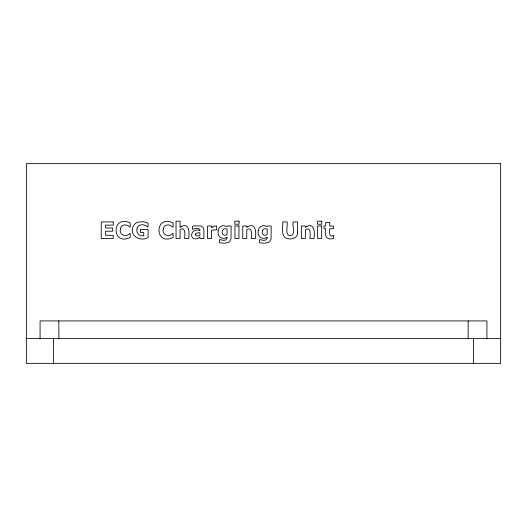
<?xml version="1.0" encoding="UTF-8"?>
<svg xmlns="http://www.w3.org/2000/svg" width="527" height="527" viewBox="0 0 527 527"><rect width="100%" height="100%" fill="white"/><g stroke="black" fill="none" stroke-linecap="round" stroke-linejoin="round"><path stroke-width="0.79" d="M199.937 230.299C188.04 227.96 189.7 243.948 199.911 237.209L199.911 238.54L203.896 238.54L203.896 230.009L203.04 227.308L200.379 225.912L194.555 225.879L192.48 226.274L192.48 229.298C194.74 228.758 197.717 227.526 199.726 229.357L199.937 230.233M26.35 338.387L500.65 338.387M486.922 338.387L486.922 320.917L40.078 320.917L40.078 338.387M473.602 338.387L473.602 363.353M468.154 320.917L468.154 338.387M58.846 320.917L58.846 338.387M53.398 338.387L53.398 363.353M120.433 228.876C118.615 234.699 126.223 237.993 129.794 233.461L130.241 233.461L130.241 237.433C111.362 246.564 111.381 214.008 130.241 222.98L130.241 227.012L129.747 227.012C127.139 223.791 120.894 224.127 120.433 228.876M163.317 228.876C161.499 234.699 169.108 237.993 172.678 233.461L173.119 233.461L173.119 237.433C154.246 246.564 154.259 214.008 173.119 222.98L173.119 227.012L172.632 227.012C170.023 223.791 163.778 224.127 163.317 228.876M218.165 230.51C217.355 234.054 219.337 238.724 223.54 238.356A5.323 5.323 0 0 0 226.346 237.605L227.104 237.078L226.953 238.645L225.385 240.147L223.573 240.358L219.397 239.587L219.397 242.723L224.159 243.257L228.231 242.545L230.029 241.142L231.01 238.718L231.136 226.004L227.229 226.004L227.084 226.564L223.731 225.661A5.83 5.83 0 0 0 220.536 226.617L219.015 228.224L218.165 230.51M258.237 230.51C257.426 234.054 259.409 238.724 263.612 238.356A5.323 5.323 0 0 0 266.412 237.605L267.176 237.078L267.024 238.645L265.456 240.147L263.645 240.358L259.468 239.587L259.468 242.723L264.231 243.257L268.302 242.545L270.101 241.142L271.082 238.718L271.207 226.004L267.301 226.004L267.156 226.564L263.803 225.661A5.83 5.83 0 0 0 260.608 226.617L259.086 228.224L258.237 230.51M136.967 228.876C135.841 233.013 139.629 236.728 143.733 235.78L143.733 232.526L140.419 232.526L140.419 229.39L148.08 229.39L148.08 237.591C140.59 242.018 129.108 236.01 133.021 226.715A7.734 7.734 0 0 1 137.738 222.196L143.192 221.669L148.015 223.073L148.015 226.966L147.534 226.966C144.596 223.744 137.718 223.758 136.967 228.876M297.584 232.526C297.999 237.4 292.584 239.666 288.473 238.777C280.252 238.02 283.058 227.157 282.801 221.92L287.11 221.92C288.005 225.536 284.033 237.163 291.576 235.51C295.772 232.782 291.872 225.826 293.275 221.92L297.584 221.92L297.584 232.526M222.394 230.595C220.905 233.757 224.298 236.748 227.104 234.587L227.104 228.909L223.975 228.823L222.394 230.595M262.466 230.595C260.977 233.757 264.37 236.748 267.176 234.587L267.176 228.909L264.047 228.823L262.466 230.595M195.55 234.08L195.873 235.714L198.824 235.905L199.911 235.259L199.911 232.657L196.709 233.112L195.55 234.08M212.855 226.9L211.617 227.848L211.617 226.004L207.592 226.004L207.592 238.54L211.617 238.54L211.617 230.147L216.676 229.831L216.676 226.004L214.864 226.057L212.855 226.9M181.123 226.65L180.076 227.387L180.076 221.175L176.044 221.175L176.044 238.54L180.076 238.54L180.076 229.653C186.031 226.123 184.885 235.457 184.602 238.54L188.633 238.54C189.608 233.316 189.496 222.038 181.123 226.65M247.815 226.65L246.768 227.387L246.768 226.004L242.743 226.004L242.743 238.54L246.768 238.54L246.768 229.653C252.723 226.123 251.577 235.457 251.3 238.54L255.325 238.54C256.3 233.316 256.188 222.038 247.815 226.65M306.444 226.65L305.397 227.387L305.397 226.004L301.365 226.004L301.365 238.54L305.397 238.54L305.397 229.653C311.352 226.123 310.205 235.457 309.929 238.54L313.954 238.54C314.929 233.316 314.817 222.038 306.444 226.65M333.136 235.681C328.624 237.842 329.54 231.089 329.724 228.731L333.472 228.731L333.472 226.004L329.724 226.004L329.724 222.427L325.693 222.427L325.693 226.004L324.039 226.004L324.039 228.731L325.693 228.731C324.309 235.134 326.173 240.74 333.472 238.428L333.472 235.681L333.136 235.681M500.65 163.647L26.35 163.647L26.35 363.353L500.65 363.353L500.65 163.647M239.067 221.175L234.818 221.175L234.818 224.219L239.067 224.219L239.067 221.175M321.786 221.175L317.537 221.175L317.537 224.219L321.786 224.219L321.786 221.175M113.259 221.92L101.237 221.92L101.237 238.54L113.259 238.54L113.259 235.325L105.499 235.325L105.499 231.215L112.699 231.215L112.699 228L105.499 228L105.499 225.134L113.259 225.134L113.259 221.92M238.955 226.004L234.93 226.004L234.93 238.54L238.955 238.54L238.955 226.004M321.674 226.004L317.649 226.004L317.649 238.54L321.674 238.54L321.674 226.004"/></g></svg>
